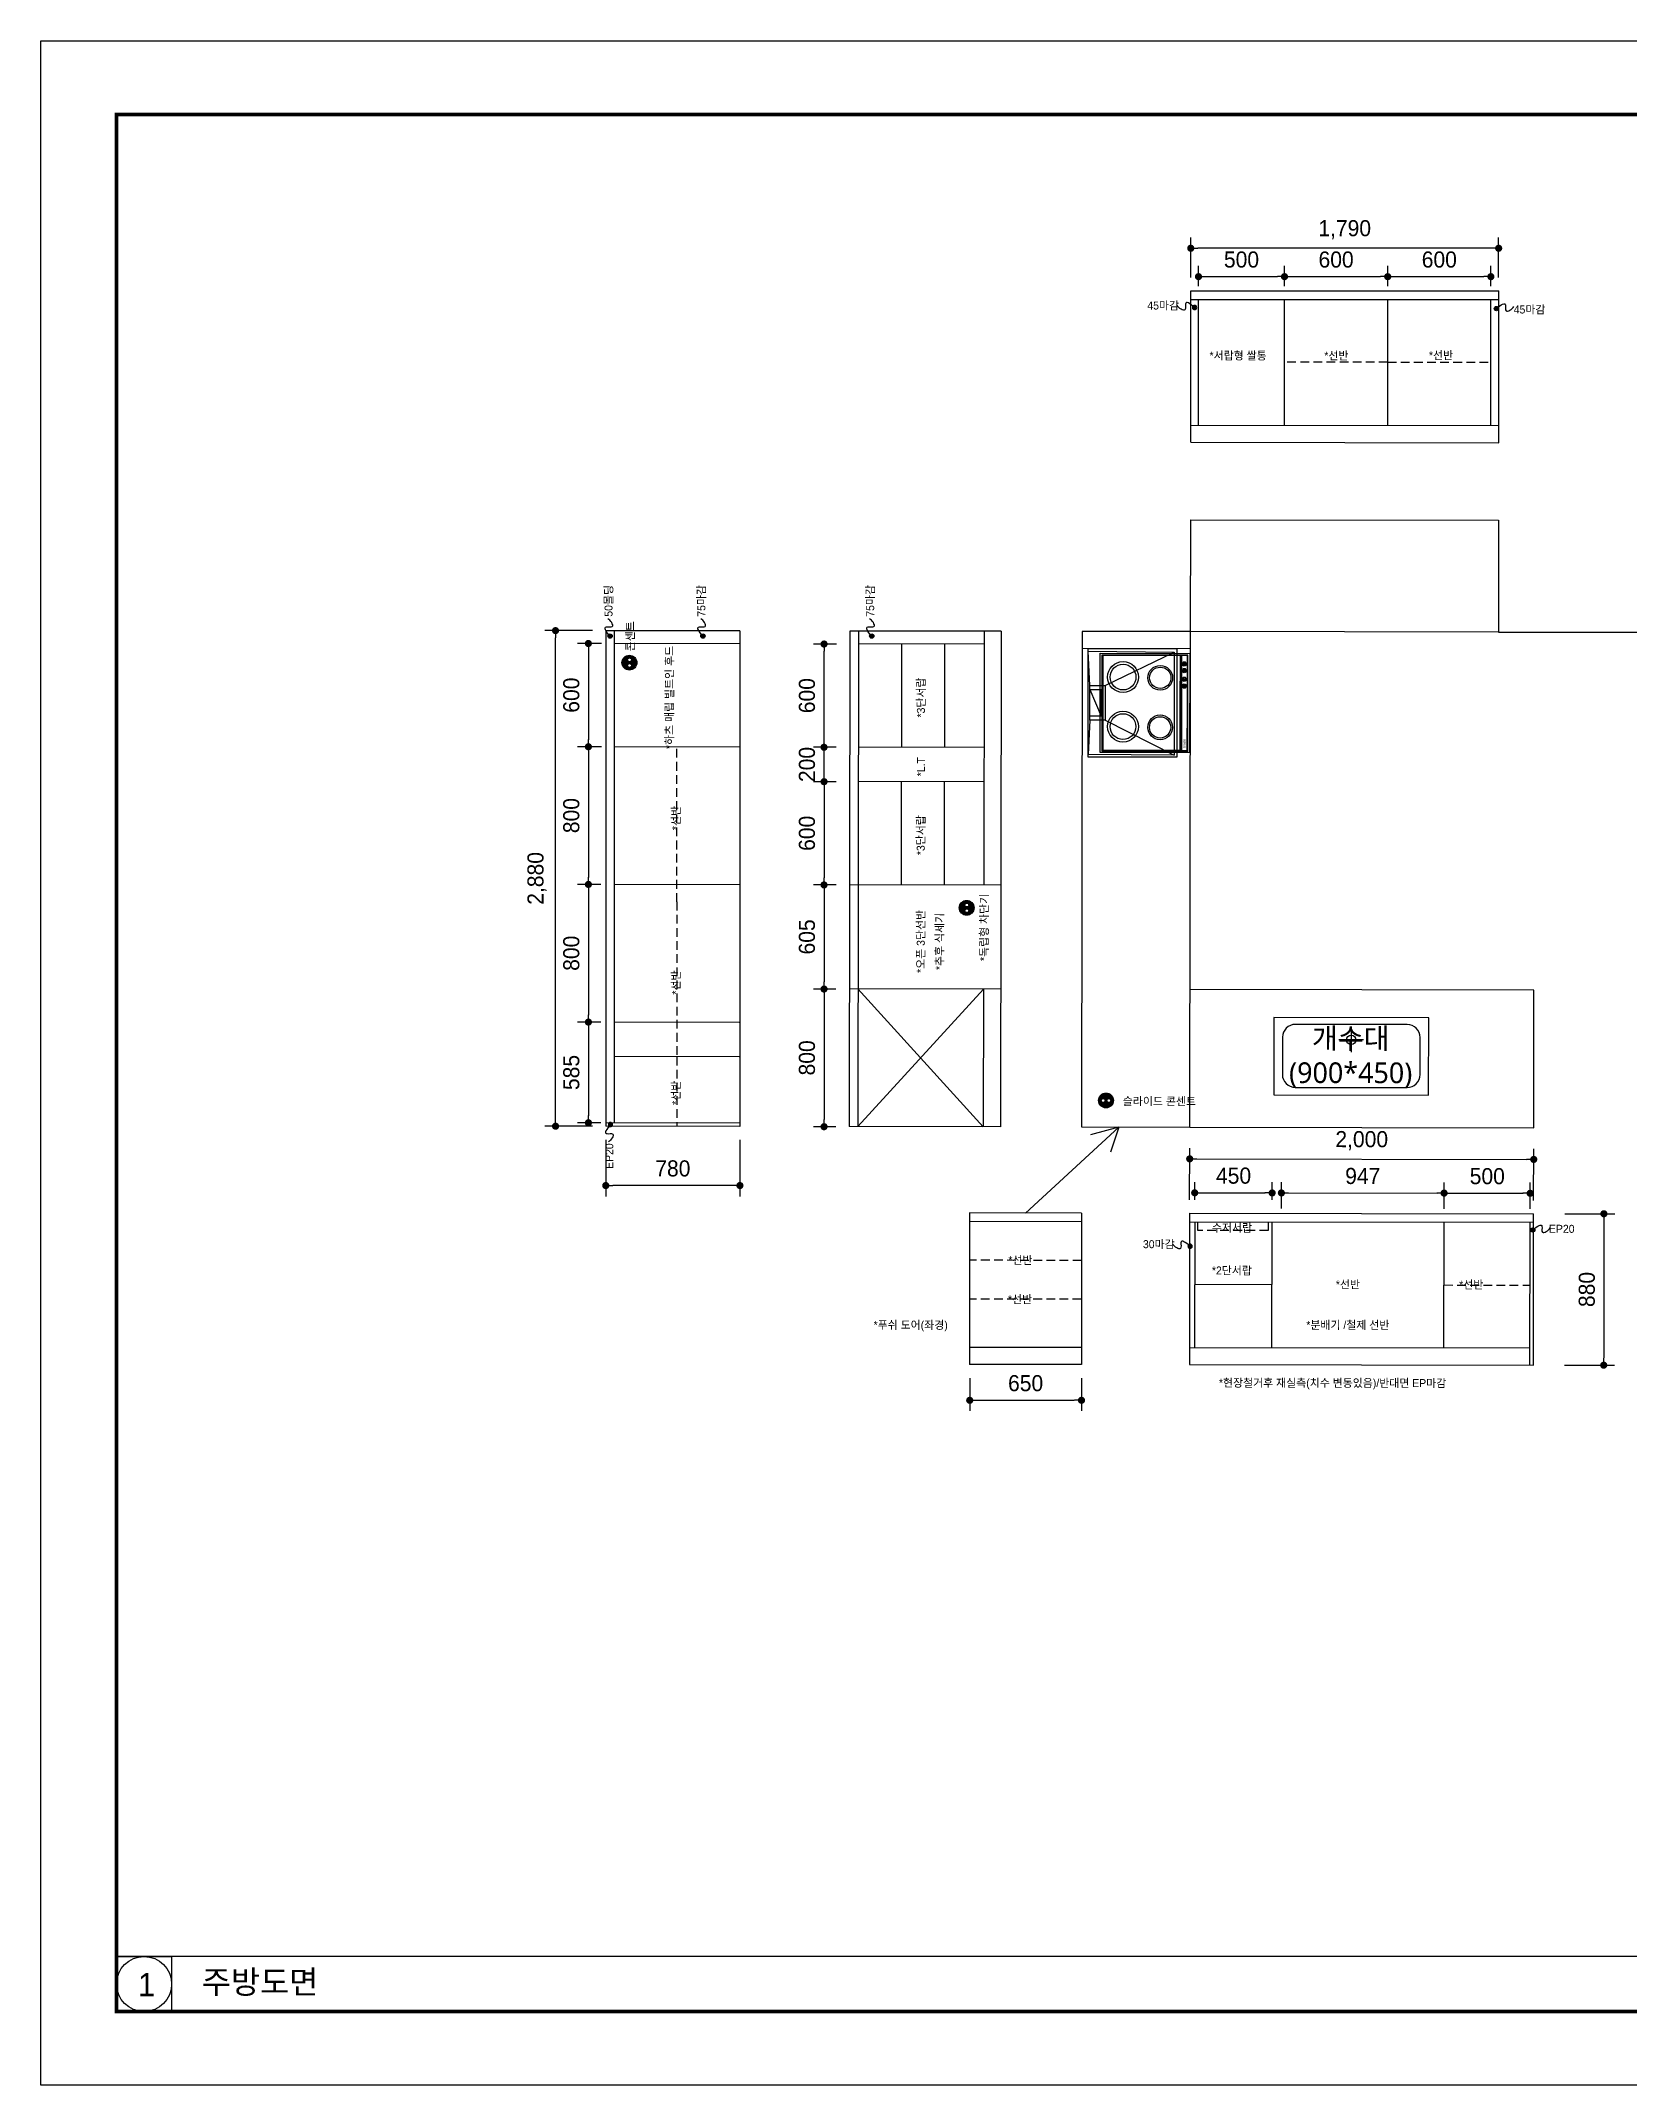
# Model space of a CAD drawing. Header units: millimetres. Extents: x -224448 to 1592092, y -164641 to 319001.
# Drawn here: x 50242 to 59476, y 128131 to 140011 of the extents above; entities that cross this region are included whole.
import ezdxf
from ezdxf.enums import TextEntityAlignment as Align

# ---------------------------------------------------------------- set-up
doc = ezdxf.new("R2010")
doc.units = ezdxf.units.MM
doc.linetypes.add('HIDDEN', pattern=[9.525, 6.35, -3.175])
doc.layers.get('Defpoints').update_dxf_attribs({"color": 35})
for name, color, linetype in [('CO-FURB-DN', 9, 'Continuous'), ('FUR', 6, 'Continuous'), ('I-SYM', 4, 'Continuous'), ('I-TEXT', 7, 'Continuous'), ('I_FORMAT', 7, 'Continuous'), ('I_FUR', 6, 'Continuous'), ('I_TXT', 7, 'Continuous')]:
    doc.layers.add(name, color=color, linetype=linetype)
doc.layers.add('I_DIM', color=1, linetype='Continuous', lineweight=13)
doc.styles.add('DH-TEXT', font='')
doc.styles.add('GHS', font='Dotum.ttf')
doc.styles.add('NTOP', font='Dotum.ttf')
doc.styles.add('sim', font='')
doc.styles.add('맑은고딕', font='malgun.ttf')
doc.styles.get('DH-TEXT').set_extended_font_data('HY울릉도L')
doc.styles.get('sim').set_extended_font_data('Pretendard Variable Light')
doc.dimstyles.new('HOON DIM', dxfattribs={"dimscale": 52, "dimtxt": 1.8, "dimasz": 0.8, "dimexe": 1.2, "dimexo": 1.5, "dimgap": 1, "dimtad": 1, "dimdec": 0, "dimzin": 0, "dimdsep": 46, "dimlunit": 6, "dimtxsty": 'GHS', "dimblk": 'DOT', "dimcen": 3, "dimclrd": 6, "dimclre": 6, "dimclrt": 3, "dimadec": 0, "dimazin": 0, "dimtm": 1e-09, "dimtfac": 1, "dimtdec": 0, "dimtix": 1, "dimtmove": 2, "dimatfit": 3, "dimldrblk": 'DOT', "dimfxl": 1, "dimtolj": 1, "dimtzin": 0, "dimarcsym": 0})

# ---------------------------------------------------------------- blocks, each defined once
blk = doc.blocks.new('sdksd')
at = {"layer": 'I_FUR'}
for p, q in [((656901, -409240), (656251, -409240)), ((656576, -409258), (656576, -409402)), ((656176, -409315), (656176, -409531)), ((656648, -409330), (656504, -409330)), ((656976, -409531), (656976, -409315)), ((656251, -409606), (656901, -409606))]:
    blk.add_line(p, q, dxfattribs=at)
blk.add_lwpolyline([(657026, -409650), (657026, -409200), (656126, -409200), (656126, -409650)], close=True, dxfattribs=at)
blk.add_circle((656576, -409330), 27.5, dxfattribs=at)
for centre, start, end in [((656251, -409315), 90, 180), ((656901, -409315), 0, 90), ((656251, -409531), 180, 270), ((656901, -409531), 270, 0)]:
    blk.add_arc(centre, 75, start, end, dxfattribs=at)
at = {"layer": 'I_TXT', "insert": (656573, -409434), "char_height": 120, "width": 3000, "attachment_point": 5, "style": '맑은고딕'}
blk.add_mtext('개수대\\P(900*450)', dxfattribs=at)
blk = doc.blocks.new('FB-009')
at = {"layer": 'FUR'}
for p, q in [((10, 510), (10, 10)), ((278, 510), (10, 510)), ((13, 505), (13, 54)), ((275, 505), (13, 505)), ((566, 510), (267, 510)), ((563, 505), (267, 505)), ((563, 54), (563, 505)), ((566, 10), (566, 510)), ((10, 50), (278, 50)), ((10, 10), (278, 10)), ((12, 47), (12, 13)), ((276, 47), (12, 47)), ((12, 13), (276, 13)), ((13, 54), (275, 54)), ((267, 54), (563, 54)), ((267, 50), (566, 50)), ((564, 47), (267, 47)), ((267, 13), (564, 13)), ((267, 10), (566, 10)), ((385, 41), (385, 22)), ((388, 41), (388, 22)), ((424, 41), (424, 22)), ((427, 41), (427, 22)), ((475, 41), (475, 22)), ((478, 41), (478, 22)), ((514, 41), (514, 22)), ((517, 41), (517, 22)), ((564, 13), (564, 47))]:
    blk.add_line(p, q, dxfattribs=at)
blk.add_lwpolyline([(0, 520), (576, 520), (576, 0), (0, 0)], close=True, dxfattribs=at)
for centre, radius in [((150, 387), 89.9), ((438, 387), 89.9), ((150, 387), 74.9), ((438, 387), 74.9), ((146, 171), 72), ((434, 171), 72), ((146, 171), 62), ((434, 171), 62), ((386, 31), 12.5), ((386, 31), 9.52), ((426, 31), 12.5), ((426, 31), 9.52), ((476, 31), 12.5), ((476, 31), 9.52), ((515, 31), 12.5), ((515, 31), 9.52)]:
    blk.add_circle(centre, radius, dxfattribs=at)
at = {"layer": 'FUR', "style": 'DH-TEXT'}
blk.add_text('Miele', height=15, dxfattribs=at).set_placement((29, 23))
blk = doc.blocks.new('마감지시')
at = {"layer": 'I-SYM'}
blk.add_hatch(color=256, dxfattribs=at).paths.add_polyline_path([(100285, -105169, 1), (100395, -105169, 1)])
blk.add_circle((100340, -105169), 55.1, dxfattribs=at)
blk.add_open_spline([(100340, -105169), (100472, -105076), (100636, -104989), (100521, -105343), (100750, -105224), (100793, -105160)], degree=3, knots=[104.407257, 104.407257, 104.407257, 104.407257, 483.492448, 667.725925, 958.402292, 958.402292, 958.402292, 958.402292], dxfattribs=at)
blk = doc.blocks.new('_Dot')
at = {"color": 0, "linetype": 'ByBlock', "lineweight": -2}
blk.add_line((-0.5, 0), (-1, 0), dxfattribs=at)
at = {"color": 0, "linetype": 'ByBlock', "const_width": 0.5}
blk.add_lwpolyline([(-0.25, 0, 1), (0.25, 0, 1)], format="xyb", close=True, dxfattribs=at)
blk = doc.blocks.new('*D1038')
at = {"color": 6, "lineweight": -2, "transparency": 16777216}
for p, q in [((59101, 133195), (59392, 133195)), ((59329, 133154), (59328, 132357)), ((59099, 132315), (59390, 132315))]:
    blk.add_line(p, q, dxfattribs=at)
at = {"layer": 'Defpoints', "color": 0, "transparency": 16777216}
for p in [(59023, 133196), (59021, 132316), (59328, 132315)]:
    blk.add_point(p, dxfattribs=at)
at = {"color": 6, "lineweight": -2, "transparency": 16777216, "xscale": 41.6, "yscale": 41.6, "zscale": 41.6}
for p, rotation in [((59329, 133195), 89.91145483643297), ((59328, 132315), 269.911454836433)]:
    blk.add_blockref('_Dot', p, dxfattribs=dict(at, rotation=rotation))
at = {"color": 3, "transparency": 16777216, "insert": (59230, 132755), "char_height": 93.6, "attachment_point": 5, "rotation": 89.9115, "style": 'GHS'}
blk.add_mtext('\\A1;880', dxfattribs=at)
blk = doc.blocks.new('*D1039')
at = {"color": 6, "lineweight": -2, "transparency": 16777216}
for p, q in [((56920, 133276), (56921, 133576)), ((58920, 133273), (58921, 133573)), ((56962, 133514), (58879, 133511))]:
    blk.add_line(p, q, dxfattribs=at)
at = {"layer": 'Defpoints', "color": 0, "transparency": 16777216}
for p in [(58921, 133511), (56920, 133198), (58920, 133195)]:
    blk.add_point(p, dxfattribs=at)
at = {"color": 6, "lineweight": -2, "transparency": 16777216, "xscale": 41.6, "yscale": 41.6, "zscale": 41.6}
for p, rotation in [((56921, 133514), 179.9114548380999), ((58921, 133511), 359.9114548380999)]:
    blk.add_blockref('_Dot', p, dxfattribs=dict(at, rotation=rotation))
at = {"color": 3, "transparency": 16777216, "insert": (57921, 133620), "char_height": 93.6, "attachment_point": 5, "rotation": 359.9115, "style": 'GHS'}
blk.add_mtext('\\A1;2,000', dxfattribs=at)
blk = doc.blocks.new('*D1040')
at = {"color": 6, "lineweight": -2, "transparency": 16777216}
for p, q in [((56950, 133276), (56951, 133379)), ((56992, 133317), (57359, 133316)), ((57400, 133276), (57401, 133379))]:
    blk.add_line(p, q, dxfattribs=at)
at = {"layer": 'Defpoints', "color": 0, "transparency": 16777216}
for p in [(57400, 133316), (56950, 133198), (57400, 133198)]:
    blk.add_point(p, dxfattribs=at)
at = {"color": 6, "lineweight": -2, "transparency": 16777216, "xscale": 41.6, "yscale": 41.6, "zscale": 41.6}
for p, rotation in [((56950, 133317), 179.9114548380999), ((57400, 133316), 359.9114548380999)]:
    blk.add_blockref('_Dot', p, dxfattribs=dict(at, rotation=rotation))
at = {"color": 3, "transparency": 16777216, "insert": (57176, 133416), "char_height": 93.6, "attachment_point": 5, "rotation": 359.9115, "style": 'GHS'}
blk.add_mtext('\\A1;450', dxfattribs=at)
blk = doc.blocks.new('*D1041')
at = {"color": 6, "lineweight": -2, "transparency": 16777216}
for p, q in [((57454, 133226), (57454, 133379)), ((57495, 133316), (58359, 133315)), ((58400, 133224), (58401, 133377))]:
    blk.add_line(p, q, dxfattribs=at)
at = {"layer": 'Defpoints', "color": 0, "transparency": 16777216}
for p in [(58400, 133315), (57454, 133148), (58400, 133146)]:
    blk.add_point(p, dxfattribs=at)
at = {"color": 6, "lineweight": -2, "transparency": 16777216, "xscale": 41.6, "yscale": 41.6, "zscale": 41.6}
for p, rotation in [((57454, 133316), 179.9114548380999), ((58400, 133315), 359.9114548380999)]:
    blk.add_blockref('_Dot', p, dxfattribs=dict(at, rotation=rotation))
at = {"color": 3, "transparency": 16777216, "insert": (57927, 133414), "char_height": 93.6, "attachment_point": 5, "rotation": 359.9115, "style": 'GHS'}
blk.add_mtext('\\A1;947', dxfattribs=at)
blk = doc.blocks.new('*D1042')
at = {"color": 6, "lineweight": -2, "transparency": 16777216}
for p, q in [((58400, 133224), (58401, 133377)), ((58442, 133315), (58859, 133314)), ((58900, 133223), (58901, 133376))]:
    blk.add_line(p, q, dxfattribs=at)
at = {"layer": 'Defpoints', "color": 0, "transparency": 16777216}
for p in [(58900, 133314), (58400, 133146), (58900, 133145)]:
    blk.add_point(p, dxfattribs=at)
at = {"color": 6, "lineweight": -2, "transparency": 16777216, "xscale": 41.6, "yscale": 41.6, "zscale": 41.6}
for p, rotation in [((58400, 133315), 179.9114548380999), ((58900, 133314), 359.9114548380999)]:
    blk.add_blockref('_Dot', p, dxfattribs=dict(at, rotation=rotation))
at = {"color": 3, "transparency": 16777216, "insert": (58651, 133413), "char_height": 93.6, "attachment_point": 5, "rotation": 359.9115, "style": 'GHS'}
blk.add_mtext('\\A1;500', dxfattribs=at)
blk = doc.blocks.new('*D1043')
at = {"color": 6, "lineweight": -2, "transparency": 16777216}
for p, q in [((54865, 135106), (54733, 135106)), ((54795, 135065), (54795, 134543)), ((54864, 134501), (54733, 134501))]:
    blk.add_line(p, q, dxfattribs=at)
at = {"layer": 'Defpoints', "color": 0, "transparency": 16777216}
for p in [(54943, 135106), (54795, 134501), (54942, 134501)]:
    blk.add_point(p, dxfattribs=at)
at = {"color": 6, "lineweight": -2, "transparency": 16777216, "xscale": 41.6, "yscale": 41.6, "zscale": 41.6}
for p, rotation in [((54795, 135106), 90), ((54795, 134501), 270)]:
    blk.add_blockref('_Dot', p, dxfattribs=dict(at, rotation=rotation))
at = {"color": 3, "transparency": 16777216, "insert": (54696, 134804), "char_height": 93.6, "attachment_point": 5, "rotation": 90, "style": 'GHS'}
blk.add_mtext('\\A1;605', dxfattribs=at)
blk = doc.blocks.new('*D1044')
at = {"color": 6, "lineweight": -2, "transparency": 16777216}
for p, q in [((54864, 134501), (54733, 134501)), ((54795, 134460), (54795, 133743)), ((54863, 133701), (54733, 133701))]:
    blk.add_line(p, q, dxfattribs=at)
at = {"layer": 'Defpoints', "color": 0, "transparency": 16777216}
for p in [(54942, 134501), (54795, 133701), (54941, 133701)]:
    blk.add_point(p, dxfattribs=at)
at = {"color": 6, "lineweight": -2, "transparency": 16777216, "xscale": 41.6, "yscale": 41.6, "zscale": 41.6}
for p, rotation in [((54795, 134501), 90), ((54795, 133701), 270)]:
    blk.add_blockref('_Dot', p, dxfattribs=dict(at, rotation=rotation))
at = {"color": 3, "transparency": 16777216, "insert": (54696, 134101), "char_height": 93.6, "attachment_point": 5, "rotation": 90, "style": 'GHS'}
blk.add_mtext('\\A1;800', dxfattribs=at)
blk = doc.blocks.new('*D1045')
at = {"color": 6, "lineweight": -2, "transparency": 16777216}
for p, q in [((54866, 135706), (54733, 135706)), ((54795, 135665), (54795, 135148)), ((54865, 135106), (54733, 135106))]:
    blk.add_line(p, q, dxfattribs=at)
at = {"layer": 'Defpoints', "color": 0, "transparency": 16777216}
for p in [(54944, 135706), (54795, 135106), (54943, 135106)]:
    blk.add_point(p, dxfattribs=at)
at = {"color": 6, "lineweight": -2, "transparency": 16777216, "xscale": 41.6, "yscale": 41.6, "zscale": 41.6}
for p, rotation in [((54795, 135706), 90), ((54795, 135106), 270)]:
    blk.add_blockref('_Dot', p, dxfattribs=dict(at, rotation=rotation))
at = {"color": 3, "transparency": 16777216, "insert": (54696, 135406), "char_height": 93.6, "attachment_point": 5, "rotation": 90, "style": 'GHS'}
blk.add_mtext('\\A1;600', dxfattribs=at)
blk = doc.blocks.new('*D1046')
at = {"color": 6, "lineweight": -2, "transparency": 16777216}
for p, q in [((54795, 135948), (54795, 135990)), ((54866, 135906), (54733, 135906)), ((54795, 135706), (54795, 135906)), ((54866, 135706), (54733, 135706)), ((54795, 135665), (54795, 135623))]:
    blk.add_line(p, q, dxfattribs=at)
at = {"layer": 'Defpoints', "color": 0, "transparency": 16777216}
for p in [(54795, 135906), (54944, 135906), (54944, 135706)]:
    blk.add_point(p, dxfattribs=at)
at = {"color": 6, "lineweight": -2, "transparency": 16777216, "xscale": 41.6, "yscale": 41.6, "zscale": 41.6}
for p, rotation in [((54795, 135906), 270), ((54795, 135706), 90)]:
    blk.add_blockref('_Dot', p, dxfattribs=dict(at, rotation=rotation))
at = {"color": 3, "transparency": 16777216, "insert": (54696, 135806), "char_height": 93.6, "attachment_point": 5, "rotation": 90, "style": 'GHS'}
blk.add_mtext('\\A1;200', dxfattribs=at)
blk = doc.blocks.new('*D1047')
at = {"color": 6, "lineweight": -2, "transparency": 16777216}
for p, q in [((54867, 136506), (54733, 136506)), ((54795, 135948), (54795, 136465)), ((54866, 135906), (54733, 135906))]:
    blk.add_line(p, q, dxfattribs=at)
at = {"layer": 'Defpoints', "color": 0, "transparency": 16777216}
for p in [(54795, 136506), (54945, 136506), (54944, 135906)]:
    blk.add_point(p, dxfattribs=at)
at = {"color": 6, "lineweight": -2, "transparency": 16777216, "xscale": 41.6, "yscale": 41.6, "zscale": 41.6}
for p, rotation in [((54795, 136506), 90), ((54795, 135906), 270)]:
    blk.add_blockref('_Dot', p, dxfattribs=dict(at, rotation=rotation))
at = {"color": 3, "transparency": 16777216, "insert": (54696, 136206), "char_height": 93.6, "attachment_point": 5, "rotation": 90, "style": 'GHS'}
blk.add_mtext('\\A1;600', dxfattribs=at)
blk = doc.blocks.new('콘센트')
at = {"ltscale": 50}
h = blk.add_hatch(color=150, dxfattribs=at)
h.dxf.hatch_style = 1
edge = h.paths.add_edge_path()
edge.add_arc((-34286, -6087), 100, 0, 360)
edge = h.paths.add_edge_path(flags=16)
edge.add_arc((-34248, -6089), 26, 0, 360)
edge = h.paths.add_edge_path(flags=16)
edge.add_arc((-34325, -6089), 26, 0, 360)
at = {"color": 150, "ltscale": 50}
for centre, radius in [((-34286, -6087), 100), ((-34325, -6089), 26), ((-34248, -6089), 26)]:
    blk.add_circle(centre, radius, dxfattribs=at)
blk = doc.blocks.new('*D1048')
at = {"color": 6, "lineweight": -2, "transparency": 16777216}
for p, q in [((53502, 136509), (53362, 136509)), ((53425, 136467), (53425, 135950)), ((53501, 135909), (53362, 135909))]:
    blk.add_line(p, q, dxfattribs=at)
at = {"layer": 'Defpoints', "color": 0, "transparency": 16777216}
for p in [(53580, 136509), (53425, 135909), (53579, 135909)]:
    blk.add_point(p, dxfattribs=at)
at = {"color": 6, "lineweight": -2, "transparency": 16777216, "xscale": 41.6, "yscale": 41.6, "zscale": 41.6}
for p, rotation in [((53425, 136509), 90), ((53425, 135909), 270)]:
    blk.add_blockref('_Dot', p, dxfattribs=dict(at, rotation=rotation))
at = {"color": 3, "transparency": 16777216, "insert": (53326, 136209), "char_height": 93.6, "attachment_point": 5, "rotation": 90, "style": 'GHS'}
blk.add_mtext('\\A1;600', dxfattribs=at)
blk = doc.blocks.new('*D1049')
at = {"color": 6, "lineweight": -2, "transparency": 16777216}
for p, q in [((53498, 135909), (53362, 135909)), ((53425, 135867), (53425, 135150)), ((53498, 135109), (53362, 135109))]:
    blk.add_line(p, q, dxfattribs=at)
at = {"layer": 'Defpoints', "color": 0, "transparency": 16777216}
for p in [(53576, 135909), (53425, 135109), (53576, 135109)]:
    blk.add_point(p, dxfattribs=at)
at = {"color": 6, "lineweight": -2, "transparency": 16777216, "xscale": 41.6, "yscale": 41.6, "zscale": 41.6}
for p, rotation in [((53425, 135909), 90), ((53425, 135109), 270)]:
    blk.add_blockref('_Dot', p, dxfattribs=dict(at, rotation=rotation))
at = {"color": 3, "transparency": 16777216, "insert": (53326, 135509), "char_height": 93.6, "attachment_point": 5, "rotation": 90, "style": 'GHS'}
blk.add_mtext('\\A1;800', dxfattribs=at)
blk = doc.blocks.new('*D1050')
at = {"color": 6, "lineweight": -2, "transparency": 16777216}
for p, q in [((53498, 135109), (53362, 135109)), ((53425, 135067), (53425, 134350)), ((53498, 134309), (53362, 134309))]:
    blk.add_line(p, q, dxfattribs=at)
at = {"layer": 'Defpoints', "color": 0, "transparency": 16777216}
for p in [(53576, 135109), (53425, 134309), (53576, 134309)]:
    blk.add_point(p, dxfattribs=at)
at = {"color": 6, "lineweight": -2, "transparency": 16777216, "xscale": 41.6, "yscale": 41.6, "zscale": 41.6}
for p, rotation in [((53425, 135109), 90), ((53425, 134309), 270)]:
    blk.add_blockref('_Dot', p, dxfattribs=dict(at, rotation=rotation))
at = {"color": 3, "transparency": 16777216, "insert": (53326, 134709), "char_height": 93.6, "attachment_point": 5, "rotation": 90, "style": 'GHS'}
blk.add_mtext('\\A1;800', dxfattribs=at)
blk = doc.blocks.new('*D1051')
at = {"color": 6, "lineweight": -2, "transparency": 16777216}
for p, q in [((53498, 134309), (53362, 134309)), ((53425, 134267), (53425, 133765)), ((53498, 133724), (53362, 133724))]:
    blk.add_line(p, q, dxfattribs=at)
at = {"layer": 'Defpoints', "color": 0, "transparency": 16777216}
for p in [(53576, 134309), (53425, 133724), (53576, 133724)]:
    blk.add_point(p, dxfattribs=at)
at = {"color": 6, "lineweight": -2, "transparency": 16777216, "xscale": 41.6, "yscale": 41.6, "zscale": 41.6}
for p, rotation in [((53425, 134309), 90), ((53425, 133724), 270)]:
    blk.add_blockref('_Dot', p, dxfattribs=dict(at, rotation=rotation))
at = {"color": 3, "transparency": 16777216, "insert": (53326, 134016), "char_height": 93.6, "attachment_point": 5, "rotation": 90, "style": 'GHS'}
blk.add_mtext('\\A1;585', dxfattribs=at)
blk = doc.blocks.new('*D1052')
at = {"color": 6, "lineweight": -2, "transparency": 16777216}
for p, q in [((53448, 136584), (53172, 136584)), ((53234, 133745), (53234, 136542)), ((53448, 133704), (53172, 133704))]:
    blk.add_line(p, q, dxfattribs=at)
at = {"layer": 'Defpoints', "color": 0, "transparency": 16777216}
for p in [(53234, 136584), (53526, 136584), (53526, 133704)]:
    blk.add_point(p, dxfattribs=at)
at = {"color": 6, "lineweight": -2, "transparency": 16777216, "xscale": 41.6, "yscale": 41.6, "zscale": 41.6}
for p, rotation in [((53234, 136584), 90), ((53234, 133704), 270)]:
    blk.add_blockref('_Dot', p, dxfattribs=dict(at, rotation=rotation))
at = {"color": 3, "transparency": 16777216, "insert": (53126, 135144), "char_height": 93.6, "attachment_point": 5, "rotation": 90, "style": 'GHS'}
blk.add_mtext('\\A1;2,880', dxfattribs=at)
blk = doc.blocks.new('*D1053')
at = {"color": 6, "lineweight": -2, "transparency": 16777216}
for p, q in [((55642, 132240), (55642, 132049)), ((56292, 132240), (56292, 132049)), ((55683, 132111), (56250, 132111))]:
    blk.add_line(p, q, dxfattribs=at)
at = {"layer": 'Defpoints', "color": 0, "transparency": 16777216}
for p in [(55642, 132318), (56292, 132318), (56292, 132111)]:
    blk.add_point(p, dxfattribs=at)
at = {"color": 6, "lineweight": -2, "transparency": 16777216, "xscale": 41.6, "yscale": 41.6, "zscale": 41.6, "rotation": 180}
blk.add_blockref('_Dot', (55642, 132111), dxfattribs=at)
at = {"color": 6, "lineweight": -2, "transparency": 16777216, "xscale": 41.6, "yscale": 41.6, "zscale": 41.6}
blk.add_blockref('_Dot', (56292, 132111), dxfattribs=at)
at = {"color": 3, "transparency": 16777216, "insert": (55967, 132210), "char_height": 93.6, "attachment_point": 5, "style": 'GHS'}
blk.add_mtext('\\A1;650', dxfattribs=at)
blk = doc.blocks.new('*D1054')
at = {"color": 6, "lineweight": -2, "transparency": 16777216}
for p, q in [((53526, 133624), (53526, 133296)), ((54306, 133624), (54306, 133296)), ((54264, 133359), (53567, 133359))]:
    blk.add_line(p, q, dxfattribs=at)
at = {"layer": 'Defpoints', "color": 0, "transparency": 16777216}
for p in [(53526, 133702), (54306, 133702), (53526, 133359)]:
    blk.add_point(p, dxfattribs=at)
at = {"color": 6, "lineweight": -2, "transparency": 16777216, "xscale": 41.6, "yscale": 41.6, "zscale": 41.6, "rotation": 180}
blk.add_blockref('_Dot', (53526, 133359), dxfattribs=at)
at = {"color": 6, "lineweight": -2, "transparency": 16777216, "xscale": 41.6, "yscale": 41.6, "zscale": 41.6}
blk.add_blockref('_Dot', (54306, 133359), dxfattribs=at)
at = {"color": 3, "transparency": 16777216, "insert": (53916, 133458), "char_height": 93.6, "attachment_point": 5, "style": 'GHS'}
blk.add_mtext('\\A1;780', dxfattribs=at)
blk = doc.blocks.new('*D1055')
at = {"color": 6, "lineweight": -2, "transparency": 16777216}
for p, q in [((56972, 138586), (56972, 138704)), ((57014, 138641), (57431, 138641)), ((57472, 138586), (57472, 138704))]:
    blk.add_line(p, q, dxfattribs=at)
at = {"layer": 'Defpoints', "color": 0, "transparency": 16777216}
for p in [(57472, 138641), (56972, 138508), (57472, 138508)]:
    blk.add_point(p, dxfattribs=at)
at = {"color": 6, "lineweight": -2, "transparency": 16777216, "xscale": 41.6, "yscale": 41.6, "zscale": 41.6, "rotation": 180}
blk.add_blockref('_Dot', (56972, 138641), dxfattribs=at)
at = {"color": 6, "lineweight": -2, "transparency": 16777216, "xscale": 41.6, "yscale": 41.6, "zscale": 41.6}
blk.add_blockref('_Dot', (57472, 138641), dxfattribs=at)
at = {"color": 3, "transparency": 16777216, "insert": (57222, 138740), "char_height": 93.6, "attachment_point": 5, "style": 'GHS'}
blk.add_mtext('\\A1;500', dxfattribs=at)
blk = doc.blocks.new('*D1056')
at = {"color": 6, "lineweight": -2, "transparency": 16777216}
for p, q in [((57472, 138586), (57472, 138704)), ((57514, 138641), (58031, 138641)), ((58072, 138586), (58072, 138704))]:
    blk.add_line(p, q, dxfattribs=at)
at = {"layer": 'Defpoints', "color": 0, "transparency": 16777216}
for p in [(58072, 138641), (57472, 138508), (58072, 138508)]:
    blk.add_point(p, dxfattribs=at)
at = {"color": 6, "lineweight": -2, "transparency": 16777216, "xscale": 41.6, "yscale": 41.6, "zscale": 41.6, "rotation": 180}
blk.add_blockref('_Dot', (57472, 138641), dxfattribs=at)
at = {"color": 6, "lineweight": -2, "transparency": 16777216, "xscale": 41.6, "yscale": 41.6, "zscale": 41.6}
blk.add_blockref('_Dot', (58072, 138641), dxfattribs=at)
at = {"color": 3, "transparency": 16777216, "insert": (57772, 138740), "char_height": 93.6, "attachment_point": 5, "style": 'GHS'}
blk.add_mtext('\\A1;600', dxfattribs=at)
blk = doc.blocks.new('*D1057')
at = {"color": 6, "lineweight": -2, "transparency": 16777216}
for p, q in [((58072, 138586), (58072, 138704)), ((58114, 138641), (58631, 138641)), ((58672, 138586), (58672, 138704))]:
    blk.add_line(p, q, dxfattribs=at)
at = {"layer": 'Defpoints', "color": 0, "transparency": 16777216}
for p in [(58672, 138641), (58072, 138508), (58672, 138508)]:
    blk.add_point(p, dxfattribs=at)
at = {"color": 6, "lineweight": -2, "transparency": 16777216, "xscale": 41.6, "yscale": 41.6, "zscale": 41.6, "rotation": 180}
blk.add_blockref('_Dot', (58072, 138641), dxfattribs=at)
at = {"color": 6, "lineweight": -2, "transparency": 16777216, "xscale": 41.6, "yscale": 41.6, "zscale": 41.6}
blk.add_blockref('_Dot', (58672, 138641), dxfattribs=at)
at = {"color": 3, "transparency": 16777216, "insert": (58372, 138740), "char_height": 93.6, "attachment_point": 5, "style": 'GHS'}
blk.add_mtext('\\A1;600', dxfattribs=at)
blk = doc.blocks.new('*D1058')
at = {"color": 6, "lineweight": -2, "transparency": 16777216}
for p, q in [((56927, 138636), (56927, 138868)), ((58676, 138806), (56969, 138806)), ((58717, 138636), (58717, 138868))]:
    blk.add_line(p, q, dxfattribs=at)
at = {"layer": 'Defpoints', "color": 0, "transparency": 16777216}
for p in [(56927, 138806), (56927, 138558), (58717, 138558)]:
    blk.add_point(p, dxfattribs=at)
at = {"color": 6, "lineweight": -2, "transparency": 16777216, "xscale": 41.6, "yscale": 41.6, "zscale": 41.6, "rotation": 180}
blk.add_blockref('_Dot', (56927, 138806), dxfattribs=at)
at = {"color": 6, "lineweight": -2, "transparency": 16777216, "xscale": 41.6, "yscale": 41.6, "zscale": 41.6}
blk.add_blockref('_Dot', (58717, 138806), dxfattribs=at)
at = {"color": 3, "transparency": 16777216, "insert": (57822, 138914), "char_height": 93.6, "attachment_point": 5, "style": 'GHS'}
blk.add_mtext('\\A1;1,790', dxfattribs=at)

msp = doc.modelspace()

# ---------------------------------------------------------------- linework, layer by layer
at = {"color": 2}
for p, q in [((56927.218, 137678.365), (56927.218, 138558.365)), ((56927.218, 138558.365), (58717.216, 138558.365)), ((58717.216, 137675.599), (58717.218, 138558.365)), ((56927.218, 138508.365), (58717.216, 138508.365)), ((56972.218, 137778.296), (56972.218, 138508.365)), ((57472.218, 137778.296), (57472.218, 138508.365)), ((58072.218, 137778.296), (58072.218, 138508.365)), ((58672.216, 137775.668), (58672.218, 138508.365)), ((56927.373, 137778.365), (58717.371, 137775.599)), ((56927.218, 137678.365), (58717.216, 137675.599)), ((58672.216, 137675.599), (58672.216, 137675.668)), ((58677.216, 137675.599), (58677.216, 137675.661)), ((56925.518, 136578.366), (56926.523, 137228.366)), ((56926.523, 137228.366), (58716.521, 137225.599)), ((58716.521, 137225.599), (58715.516, 136575.6)), ((53525.522, 136583.621), (53525.522, 133703.617)), ((54305.522, 136582.415), (53525.522, 136583.621)), ((53575.522, 136583.621), (53575.522, 133721.43)), ((54305.406, 136507.415), (53575.522, 136508.543)), ((54305.522, 136582.415), (54305.522, 133702.419)), ((54945.521, 136581.426), (54941.07, 133701.43)), ((55825.52, 136580.066), (54945.521, 136581.426)), ((55825.52, 136580.066), (54945.521, 136581.426)), ((54995.521, 136581.349), (54991.07, 133701.352)), ((55725.365, 136505.221), (54995.366, 136506.349)), ((55725.52, 136580.221), (55723.24, 135105.223)), ((55825.52, 136580.066), (55821.069, 133700.07)), ((56296.096, 136579.339), (56291.645, 133699.343)), ((56925.518, 136578.366), (56296.096, 136579.339)), ((56921.068, 133698.37), (56925.518, 136578.366)), ((58715.516, 136575.6), (56925.518, 136578.366)), ((58715.516, 136575.6), (60335.516, 136575.6)), ((56925.364, 136478.367), (56295.942, 136479.339)), ((54304.479, 135907.416), (53575.522, 135908.543)), ((55724.438, 135905.222), (54994.439, 135906.35)), ((55724.052, 135705.222), (54994.052, 135706.35)), ((54303.243, 135107.417), (53575.677, 135108.542)), ((55823.24, 135105.068), (54943.241, 135106.428)), ((55822.305, 134500.069), (54942.306, 134501.429)), ((54991.07, 133701.352), (55722.305, 134500.223)), ((54992.306, 134501.352), (55721.069, 133700.224)), ((55722.305, 134500.223), (55721.069, 133700.224)), ((58922.301, 134495.278), (56922.304, 134498.369)), ((58921.065, 133695.279), (58922.301, 134495.278)), ((54302.007, 134307.418), (53575.831, 134308.54)), ((54301.697, 134107.418), (53575.522, 134108.541)), ((54305.553, 133722.419), (53525.522, 133723.617)), ((54305.522, 133702.419), (53525.522, 133703.617)), ((55821.069, 133700.07), (54941.07, 133701.43)), ((55966.645, 133199.326), (56509.593, 133699.006)), ((56291.645, 133699.343), (56921.068, 133698.37)), ((56509.593, 133699.006), (56344.189, 133653.934)), ((56509.593, 133699.006), (56460.032, 133552.647)), ((56921.068, 133698.37), (58921.065, 133695.279)), ((56291.645, 133199), (55641.645, 133199.652)), ((55641.645, 133199.652), (55641.645, 132318.372)), ((56291.645, 133199), (56291.645, 132318.372)), ((56920.295, 133198.37), (56918.935, 132318.372)), ((56920.295, 133198.37), (58920.292, 133195.28)), ((58918.932, 132315.281), (58920.292, 133195.28)), ((56291.595, 133149), (55641.595, 133149.652)), ((56920.218, 133148.371), (58920.215, 133145.28)), ((56950.218, 133148.324), (56949.089, 132418.325)), ((57399.089, 132417.63), (57400.217, 133147.629)), ((58399.088, 132416.084), (58400.216, 133146.083)), ((58898.932, 132315.312), (58900.215, 133145.311)), ((56291.645, 132418.372), (55641.645, 132418.372)), ((56919.089, 132418.371), (58899.087, 132415.311)), ((56291.645, 132318.372), (55641.645, 132318.372)), ((56918.935, 132318.372), (58918.932, 132315.281))]:
    msp.add_line(p, q, dxfattribs=at)
at = {"layer": 'Defpoints'}
msp.add_lwpolyline([(50241.832, 140011.209), (67041.832, 140011.209), (67041.832, 128131.209), (50241.832, 128131.209)], close=True, dxfattribs=at)
at = {"layer": 'I_FORMAT'}
msp.add_line((65035.819, 128878.809), (50681.832, 128878.809), dxfattribs=at)
at = {"layer": 'I_FORMAT', "const_width": 20.087}
msp.add_lwpolyline([(65035.819, 128558.809), (50681.832, 128558.809), (50681.832, 139583.609), (65035.819, 139583.609)], dxfattribs=at)
at = {"layer": 'I_FORMAT'}
msp.add_lwpolyline([(50681.832, 128878.809), (51001.832, 128878.809), (51001.832, 128558.809), (50681.832, 128558.809)], close=True, dxfattribs=at)
msp.add_circle((50841.832, 128718.809), 160, dxfattribs=at)
at = {"layer": 'I_FUR', "color": 9, "linetype": 'HIDDEN', "ltscale": 8}
for p, q in [((58072.218, 138143.33), (57472.218, 138143.33)), ((58072.218, 138143.33), (58672.217, 138143.33)), ((53939.305, 135007.979), (53940.001, 135907.979)), ((53939.305, 135007.979), (53939.305, 134107.978)), ((53939.305, 134107.978), (53939.305, 133701.43)), ((56968.01, 133098.297), (56968.087, 133148.297)), ((57377.708, 133097.663), (56968.01, 133098.297)), ((57377.786, 133147.663), (57377.708, 133097.663)), ((56291.37, 132924.001), (55641.37, 132924.652)), ((56291.144, 132699.001), (55641.144, 132699.652)), ((58399.652, 132781.084), (58899.651, 132780.311))]:
    msp.add_line(p, q, dxfattribs=at)
at = {"layer": 'I_FUR', "color": 6, "linetype": 'Continuous'}
for p, q in [((55245.366, 136505.963), (55244.439, 135905.964)), ((55495.365, 136505.576), (55494.438, 135905.577)), ((56340.465, 136264.237), (56330.774, 136464.285)), ((56430.358, 136264.098), (56831.153, 136459.509)), ((56340.431, 136241.968), (56406.681, 136086.648)), ((56340.156, 136064.481), (56329.847, 135864.464)), ((56430.049, 136064.342), (56830.226, 135859.688)), ((55244.129, 135705.964), (55243.202, 135105.965)), ((55494.129, 135705.577), (55493.202, 135105.578)), ((57399.653, 132782.629), (56949.653, 132783.325))]:
    msp.add_line(p, q, dxfattribs=at)
for points in [[(56329.824, 135849.464), (56330.797, 136479.285), (56846.21, 136478.489), (56845.236, 135848.667)], [(56329.847, 135864.464), (56330.774, 136464.285), (56831.153, 136459.509), (56830.226, 135859.688)], [(56340.156, 136064.481), (56340.465, 136264.237), (56430.358, 136264.098), (56430.049, 136064.342)], [(56340.191, 136086.75), (56340.431, 136241.968), (56406.921, 136241.865), (56406.681, 136086.648)]]:
    msp.add_lwpolyline(points, close=True, dxfattribs=at)

# ---------------------------------------------------------------- block references
at = {"xscale": 0.4320000000000001, "yscale": 0.4320000000000001, "zscale": 0.4320000000000001, "rotation": 89.99999999999999}
for p in [(51033.912, 151209.428), (52994.637, 149784.512)]:
    msp.add_blockref('콘센트', p, dxfattribs=at)
at = {"xscale": 0.4320000000000001, "yscale": 0.4320000000000001, "zscale": 0.4320000000000001}
msp.add_blockref('콘센트', (71246.007, 136483.208), dxfattribs=at)
at = {"layer": 'CO-FURB-DN', "rotation": 89.9114548369572}
msp.add_blockref('FB-009', (56919.865, 135875.463), dxfattribs=at)
at = {"layer": 'I-SYM', "color": 9, "linetype": 'Continuous', "ltscale": 0.5, "yscale": 0.2249997949155083, "zscale": 0.2249997948805837}
for p, xscale, rotation in [((81811.817, 159709.731), -0.2249997949155083, 354.1714348106053), ((33841.538, 159703.398), 0.2249997949155083, 5.828565189394746), ((32303.036, 111689.435), 0.2249997949155083, 95.82856518939472), ((32842.681, 111689.435), 0.2249997949155083, 95.82856518939472), ((33824.288, 111689.435), 0.2249997949155083, 95.82856518939472), ((32305.474, 158576.54), -0.2249997949155083, 84.17143481060513), ((34118.734, 154425.597), 0.2249997949155083, 5.651474863309106), ((81786.166, 154254.616), -0.2249997949155083, 354.1714348106053)]:
    msp.add_blockref('마감지시', p, dxfattribs=dict(at, xscale=xscale, rotation=rotation))
at = {"layer": 'I_DIM', "rotation": 359.9114548369571}
msp.add_blockref('sdksd', (-598082.529, 544549.46), dxfattribs=at)

# ---------------------------------------------------------------- texts
at = {"char_height": 135, "width": 2955.33875, "attachment_point": 5, "style": 'sim'}
for s, insert in [('\\pxql;1', (52283.338, 128715.365)), ('{\\fGulim|b0|i0|c129|p50;주방도면}', (51516.234, 128723.365))]:
    msp.add_mtext(s, dxfattribs=dict(at, insert=insert))
at = {"layer": 'I-TEXT', "color": 0, "style": 'NTOP'}
for s, rotation, p in [('45마감', 359.9114548, (56766.826, 138473.266)), ('45마감', 359.9114548, (58896.8, 138450.157)), ('*서랍형 쌀통', 359.9114548, (57202.483, 138182.226)), ('*선반', 359.9114548, (57773.787, 138182.226)), ('*선반', 359.9114548, (58381.769, 138183.722)), ('50몰딩', 89.9114548, (53542.162, 136756.981)), ('75마감', 89.9114548, (54081.807, 136756.981)), ('75마감', 89.9114548, (55063.414, 136756.981)), ('콘센트', 89.9114548, (53668.428, 136550.901)), ('*하츠 매립 빌트인 후드', 89.9114548, (53896.187, 136195.434)), ('*3단서랍', 89.9114548, (55358.512, 136195.434)), ('*L.T', 89.9114548, (55358.512, 135793.009)), ('*선반', 89.9114548, (53934.35, 135494.823)), ('*3단서랍', 89.9114548, (55357.275, 135395.434)), ('*오픈 3단선반', 89.9114548, (55357.275, 134777.557)), ('*독립형 차단기', 89.9114548, (55725.575, 134859.03)), ('*추후 식세기', 89.9114548, (55466.729, 134777.557)), ('*선반', 89.9114548, (53934.021, 134538.894)), ('*선반', 89.9114548, (53934.021, 133898.016)), ('슬라이드 콘센트', 359.9114548, (56744.843, 133848.692)), ('EP20', 89.9114548, (53546.423, 133530.018)), ('수저서랍', 359.9114548, (57166.428, 133113.05)), ('EP20', 359.9114548, (59083.919, 133107.525)), ('*선반', 359.9114548, (55936.839, 132925.294)), ('30마감', 359.9114548, (56741.175, 133018.151)), ('*2단서랍', 359.9114548, (57166.203, 132865.272)), ('*선반', 359.9114548, (55934.502, 132697.495)), ('*선반', 359.9114548, (57840.488, 132784.113)), ('*선반', 359.9114548, (58557.426, 132783.042)), ('*푸쉬 도어(좌경)', 359.9114548, (55298.748, 132548.629)), ('*분배기 /철제 선반', 359.9114548, (57840.124, 132548.629)), ('*현장철거후 재실측(치수 변동있음)/반대면 EP마감', 359.9114548, (57751.769, 132211.814))]:
    msp.add_text(s, height=46.5, rotation=rotation, dxfattribs=at).set_placement(p, align=Align.MIDDLE_CENTER)

# ---------------------------------------------------------------- dimensions: what is measured, and where the dimension line sits
at = {"color": 2}
for base, p1, p2, picture, middle in [((56927.218, 138805.99), (58717.216, 138558.365), (56927.218, 138558.365), '*D1058', (57822.217, 138913.871)), ((57472.218, 138641.152), (56972.218, 138508.365), (57472.218, 138508.365), '*D1055', (57222.218, 138740.016)), ((58072.218, 138641.152), (57472.218, 138508.365), (58072.218, 138508.365), '*D1056', (57772.218, 138740.016)), ((58672.218, 138641.152), (58072.218, 138508.365), (58672.218, 138508.364), '*D1057', (58372.218, 138740.016)), ((53525.522, 133358.893), (54305.522, 133702.419), (53525.522, 133702.419), '*D1054', (53915.522, 133457.757)), ((56291.645, 132111.406), (55641.645, 132318.372), (56291.645, 132318.372), '*D1053', (55966.645, 132210.27))]:
    dim = msp.add_linear_dim(base=base, p1=p1, p2=p2, dimstyle='HOON DIM', override={"dimfxl": 1.35}, dxfattribs=at)
    dim.commit()
    dim.dimension.update_dxf_attribs({"geometry": picture, "text_midpoint": middle})
for base, p1, p2, angle, picture, middle in [((53234.359, 136583.621), (53525.522, 133703.617), (53525.522, 136583.621), 90, '*D1052', (53126.479, 135143.619)), ((53424.726, 135908.537), (53579.83, 136508.537), (53578.902, 135908.537), 90, '*D1048', (53325.862, 136208.537)), ((54795.005, 136506.426), (54944.478, 135906.427), (54945.405, 136506.426), 90, '*D1047', (54696.141, 136206.427)), ((53424.726, 135108.542), (53575.522, 135908.543), (53575.677, 135108.542), 90, '*D1049', (53325.862, 135508.542)), ((54795.005, 135906.427), (54944.168, 135706.35), (54944.478, 135906.427), 90, '*D1046', (54696.141, 135806.389)), ((54795.005, 135106.428), (54944.168, 135706.427), (54943.241, 135106.428), 90, '*D1045', (54696.141, 135406.428)), ((53424.726, 134308.54), (53575.677, 135108.542), (53575.831, 134308.54), 90, '*D1050', (53325.862, 134708.541)), ((54795.005, 134501.429), (54943.241, 135106.428), (54942.306, 134501.429), 90, '*D1043', (54696.141, 134803.928)), ((54795.005, 133701.43), (54942.306, 134501.429), (54941.07, 133701.43), 90, '*D1044', (54696.141, 134101.429)), ((53424.726, 133723.541), (53575.831, 134308.54), (53575.526, 133723.541), 90, '*D1051', (53325.862, 134016.04)), ((58920.78, 133510.764), (56920.295, 133198.37), (58920.292, 133195.28), 359.9114548, '*D1039', (57920.948, 133620.19)), ((57400.478, 133316.366), (56950.295, 133198.324), (57400.294, 133197.629), 359.9114548, '*D1040', (57175.631, 133415.577)), ((58400.477, 133314.82), (57453.55, 133147.546), (58400.216, 133146.083), 359.9114548, '*D1041', (57927.297, 133414.415)), ((58900.476, 133314.047), (58400.216, 133146.083), (58900.215, 133145.311), 359.9114548, '*D1042', (58650.629, 133413.297)), ((59327.955, 132315.116), (59022.602, 133195.589), (59021.242, 132315.59), 89.9114548, '*D1038', (59229.772, 132755.268))]:
    dim = msp.add_linear_dim(base=base, p1=p1, p2=p2, angle=angle, dimstyle='HOON DIM', override={"dimfxl": 1.35}, dxfattribs=at)
    dim.commit()
    dim.dimension.update_dxf_attribs({"geometry": picture, "text_midpoint": middle})

doc.saveas('drawing.dxf')
